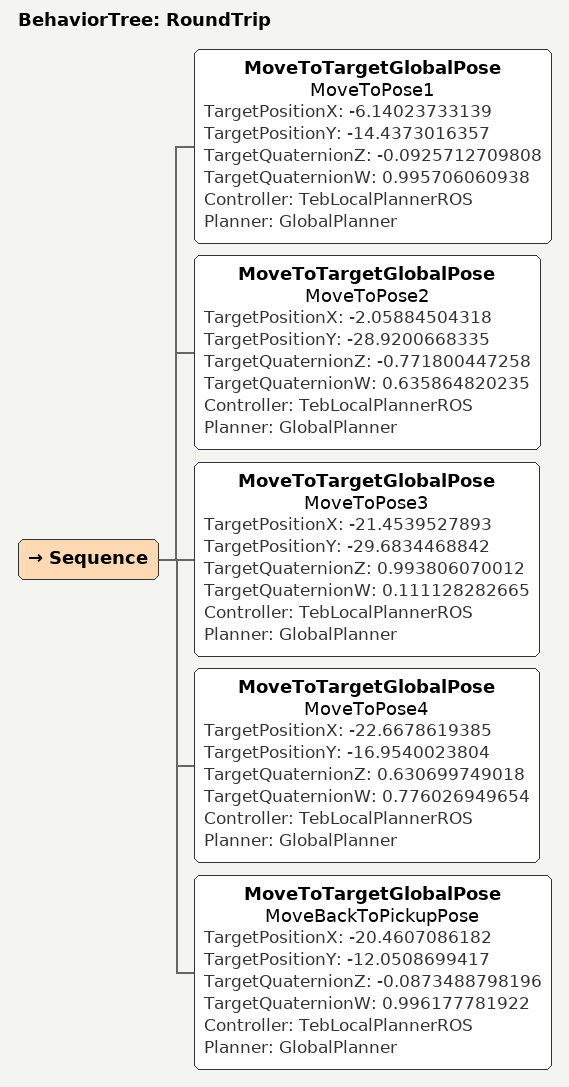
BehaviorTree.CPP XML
<root main_tree_to_execute = "RoundTrip">
  <BehaviorTree ID="RoundTrip">
    <Sequence>
      <MoveToTargetGlobalPose
        name="MoveToPose1"
        TargetPositionX="-6.14023733139"
        TargetPositionY="-14.4373016357"
        TargetQuaternionZ="-0.0925712709808"
        TargetQuaternionW="0.995706060938"
        Controller="TebLocalPlannerROS"
        Planner="GlobalPlanner"/>

      <MoveToTargetGlobalPose
        name="MoveToPose2"
        TargetPositionX="-2.05884504318"
        TargetPositionY="-28.9200668335"
        TargetQuaternionZ="-0.771800447258"
        TargetQuaternionW="0.635864820235"
        Controller="TebLocalPlannerROS"
        Planner="GlobalPlanner"/>

      <MoveToTargetGlobalPose
        name="MoveToPose3"
        TargetPositionX="-21.4539527893"
        TargetPositionY="-29.6834468842"
        TargetQuaternionZ="0.993806070012"
        TargetQuaternionW="0.111128282665"
        Controller="TebLocalPlannerROS"
        Planner="GlobalPlanner"/>

      <MoveToTargetGlobalPose
        name="MoveToPose4"
        TargetPositionX="-22.6678619385"
        TargetPositionY="-16.9540023804"
        TargetQuaternionZ="0.630699749018"
        TargetQuaternionW="0.776026949654"
        Controller="TebLocalPlannerROS"
        Planner="GlobalPlanner"/>

      <MoveToTargetGlobalPose
        name="MoveBackToPickupPose"
        TargetPositionX="-20.4607086182"
        TargetPositionY="-12.0508699417"
        TargetQuaternionZ="-0.0873488798196"
        TargetQuaternionW="0.996177781922"
        Controller="TebLocalPlannerROS"
        Planner="GlobalPlanner"/>

    </Sequence>
  </BehaviorTree>
</root>
